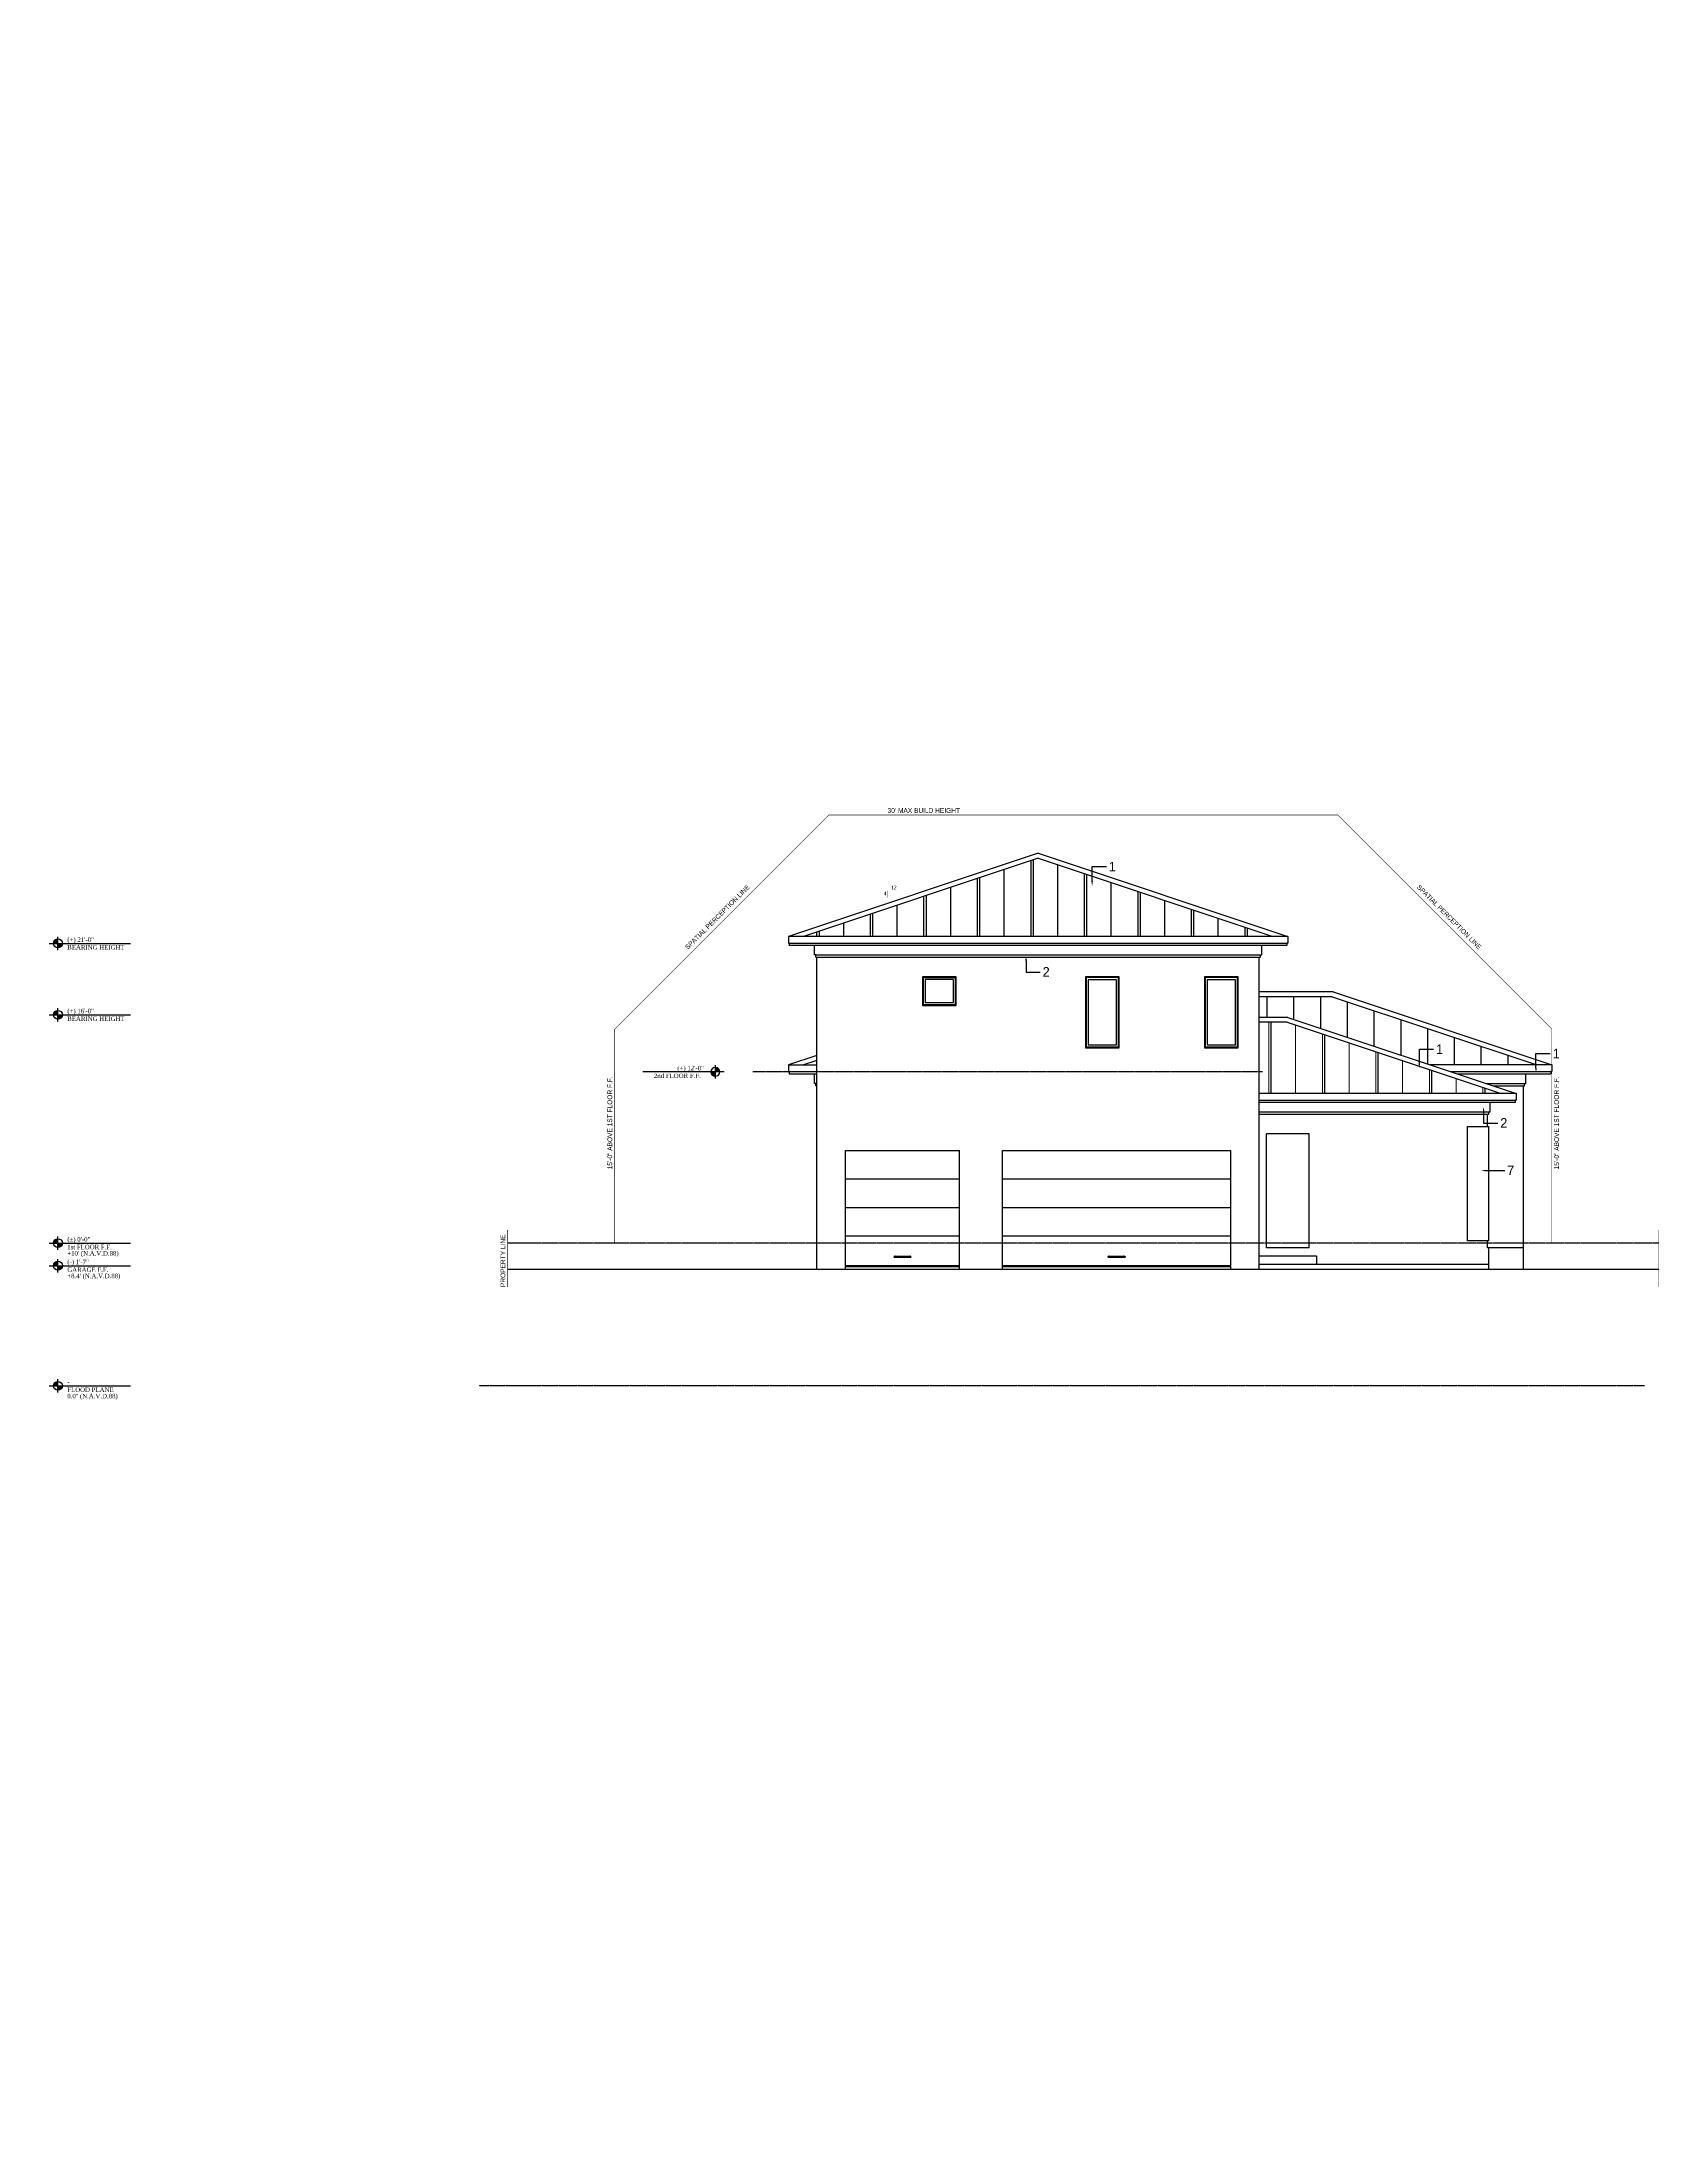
# Model space of a CAD drawing. Header units: inches. Extents: x 0 to 22102, y -19958 to 0.
# Drawn here: x 15668 to 17028, y -9132 to -7367 of the extents above; entities that cross this region are included whole.
import ezdxf
from ezdxf import colors
from ezdxf.entities.mleader import LeaderData, LeaderLine
from ezdxf.enums import TextEntityAlignment as Align
from ezdxf.math import Vec2, Vec3

# ---------------------------------------------------------------- set-up
doc = ezdxf.new("R2010")
doc.units = ezdxf.units.IN
doc.header["$MEASUREMENT"] = 0
doc.linetypes.add('CENTER', pattern=[2, 1.25, -0.25, 0.25, -0.25])
doc.linetypes.add('PHANTOM2', pattern=[1.25, 0.625, -0.125, 0.125, -0.125, 0.125, -0.125])
doc.layers.add('1', color=1, linetype='Continuous', lineweight=0)
for name, color, linetype in [('2', 2, 'Continuous'), ('3', 3, 'Continuous'), ('4', 4, 'Continuous'), ('5', 5, 'Continuous'), ('6', 6, 'Continuous'), ('8', 8, 'Continuous'), ('9', 9, 'Continuous'), ('ELEVATION NOTES', 1, 'Continuous'), ('FINISHED FLOOR', 5, 'CENTER'), ('KEY', 3, 'Continuous'), ('NOTES', 1, 'Continuous'), ('SPATIAL PERCEPTION LINE', 8, 'PHANTOM2')]:
    doc.layers.add(name, color=color, linetype=linetype)
doc.styles.add('ARCHITXT', font='BOOKOS.TTF', dxfattribs={"height": 0.078125})

# ---------------------------------------------------------------- blocks, each defined once
blk = doc.blocks.new('ELEVATION NOTE')
for p, q in [((0, 0), (13, 0)), ((4.7, 0), (4.7, 2.7)), ((5.1, 0), (5.1, 3)), ((5.5, 0), (5.5, 3.2)), ((5.9, 0), (5.9, 3.4)), ((6.2, 0), (6.2, 3.6)), ((6.6, 0), (6.6, 3.7)), ((7, 0), (7, 3.7)), ((7.4, -5.6), (7.4, 5.6)), ((7.7, 0), (68.5, 0)), ((7.7, 0), (7.7, -3.7)), ((8.1, 0), (8.1, -3.7)), ((8.5, 0), (8.5, -3.6)), ((8.9, 0), (8.9, -3.4)), ((9.2, 0), (9.2, -3.2)), ((9.6, 0), (9.6, -3)), ((10, 0), (10, -2.7)), ((10.4, 0), (10.4, -2.2)), ((10.7, 0), (10.7, -1.6)), ((11.1, 0), (11.1, 0))]:
    blk.add_line(p, q)
blk.add_circle((7.4, 0), 3.74)
at = {"style": 'ARCHITXT'}
for p in [(15.3, 10), (15.3, 5.1)]:
    blk.add_attdef('XX', text='', height=3.75, dxfattribs=at).set_placement(p, align=Align.TOP_LEFT)
for p in [(15.3, -6.3), (15.3, -11.6)]:
    blk.add_attdef('XX', text='', height=3.75, dxfattribs=at).set_placement(p, align=Align.BOTTOM_LEFT)
blk = doc.blocks.new('CW12')
for p, q in [((28.4, 24.1), (0, 24.1)), ((0, 24.1), (0, 0)), ((28.4, 0), (28.4, 24.1)), ((0, 0), (28.4, 0))]:
    blk.add_line(p, q)
at = {"color": 5}
for p, q in [((27.8, 23.3), (0.6, 23.3)), ((0.6, 23.3), (0.6, 0.8)), ((26.1, 21.7), (2.3, 21.7)), ((2.3, 21.7), (2.3, 2.5)), ((26.1, 2.5), (26.1, 21.7)), ((27.8, 0.8), (27.8, 23.3)), ((0.6, 0.8), (27.8, 0.8)), ((2.3, 2.5), (26.1, 2.5))]:
    blk.add_line(p, q, dxfattribs=at)
blk = doc.blocks.new('CW15')
for p, q in [((28.4, 59.9), (0, 59.9)), ((0, 59.9), (0, 0)), ((28.4, 0), (28.4, 59.9)), ((0, 0), (28.4, 0))]:
    blk.add_line(p, q)
at = {"color": 5}
for p, q in [((27.8, 59.1), (0.6, 59.1)), ((0.6, 59.1), (0.6, 0.8)), ((26.1, 57.4), (2.3, 57.4)), ((2.3, 57.4), (2.3, 2.5)), ((26.1, 2.5), (26.1, 57.4)), ((27.8, 0.8), (27.8, 59.1)), ((0.6, 0.8), (27.8, 0.8)), ((2.3, 2.5), (26.1, 2.5))]:
    blk.add_line(p, q, dxfattribs=at)

msp = doc.modelspace()

# ---------------------------------------------------------------- hatches: boundary and pattern name
at = {"layer": '1'}
h = msp.add_hatch(dxfattribs=at)
h.set_pattern_fill('ANSI31', color=256, scale=180, angle=45)
h.set_pattern_definition([(90, (16789.295, -8213.75), (-22.5, 0), [])])
h.paths.add_polyline_path([(16714.64633, -8190.86785), (16691.29544, -8190.86785), (16691.29544, -8250.86785), (16894.64633, -8250.86785)])
at = {"layer": '2'}
h = msp.add_hatch(dxfattribs=at)
h.set_pattern_fill('ANSI31', color=256, scale=180, angle=45)
h.set_pattern_definition([(90, (16409.295, -8081.084), (-22.5, 0), [])])
h.paths.add_polyline_path([(16505.29544, -8053.08422), (16307.94455, -8118.86785), (16702.64633, -8118.86785)])
h = msp.add_hatch(dxfattribs=at)
h.set_pattern_fill('ANSI31', color=256, scale=360, angle=45)
h.set_pattern_definition([(90, (16791.295, -8213.75), (-45, 0), [])])
h.paths.add_polyline_path([(16714.64633, -8190.86785), (16691.29544, -8190.86785), (16691.29544, -8250.86785), (16894.64633, -8250.86785)])
at = {"layer": '3'}
h = msp.add_hatch(dxfattribs=at)
h.set_pattern_fill('ANSI31', color=256, scale=360, angle=45)
h.set_pattern_definition([(90, (16411.295, -8081.084), (-45, 0), [])])
h.paths.add_polyline_path([(16505.29544, -8053.08422), (16307.94455, -8118.86785), (16702.64633, -8118.86785)])
at = {"layer": '9'}
h = msp.add_hatch(dxfattribs=at)
h.set_pattern_fill('ANSI31', color=256, scale=180, angle=45)
h.set_pattern_definition([(90, (16877.945, -8210.868), (-22.5, 0), [])])
h.paths.add_polyline_path([(16752.64633, -8169.53452), (16691.29544, -8169.53452), (16691.29544, -8167.53452), (16685.29544, -8167.53452), (16691.29544, -8186.86785), (16715.29544, -8186.86785), (16835.29544, -8226.86785), (16924.64633, -8226.86785)])

# ---------------------------------------------------------------- linework, layer by layer
msp.add_line((16059.29544, -8398.69703), (17027.29544, -8398.69703))
at = {"layer": '2'}
for q in [(16691.29544, -8190.86785), (16894.64633, -8250.86785)]:
    msp.add_line((16714.64633, -8190.86785), q, dxfattribs=at)
at = {"layer": '3'}
for q in [(16307.94455, -8118.86785), (16702.64633, -8118.86785)]:
    msp.add_line((16505.29544, -8053.08422), q, dxfattribs=at)
at = {"layer": '4'}
for p, q in [((16715.29544, -8186.86785), (16691.29544, -8186.86785)), ((16715.29544, -8186.86785), (16907.29544, -8250.86785)), ((16907.29544, -8250.86785), (16691.29544, -8250.86785)), ((16906.54544, -8258.36785), (16691.29544, -8258.36785)), ((16885.29544, -8266.36785), (16885.29544, -8258.36785)), ((16907.29544, -8256.36785), (16906.54544, -8256.36785)), ((16906.54544, -8256.36785), (16906.54544, -8258.36785)), ((16907.29544, -8250.86785), (16907.29544, -8256.36785)), ((16691.29544, -8268.36785), (16884.29544, -8268.36785)), ((16866.29544, -8278.69703), (16884.29544, -8278.69703)), ((16866.29544, -8374.69703), (16866.29544, -8278.69703)), ((16883.29544, -8278.69703), (16883.29544, -8268.36785)), ((16884.29544, -8266.36785), (16885.29544, -8266.36785)), ((16884.29544, -8268.36785), (16884.29544, -8266.36785)), ((16884.29544, -8374.69703), (16884.29544, -8278.69703)), ((16733.29544, -8284.69703), (16697.29544, -8284.69703)), ((16697.29544, -8380.69703), (16697.29544, -8284.69703)), ((16733.29544, -8380.69703), (16733.29544, -8284.69703)), ((16733.29544, -8380.69703), (16697.29544, -8380.69703)), ((16884.29544, -8374.69703), (16866.29544, -8374.69703)), ((16883.29544, -8380.69703), (16883.29544, -8374.69703)), ((16884.29544, -8380.69703), (16883.29544, -8380.69703)), ((16884.29544, -8398.69703), (16884.29544, -8380.69703)), ((16739.29544, -8387.69703), (16691.29544, -8387.69703)), ((16884.29544, -8394.69703), (16691.29544, -8394.69703)), ((16739.29544, -8387.69703), (16739.29544, -8394.69703))]:
    msp.add_line(p, q, dxfattribs=at)
at = {"layer": '5'}
for p, q in [((16296.04544, -8124.36785), (16714.54544, -8124.36785)), ((16318.29544, -8134.36785), (16692.29544, -8134.36785)), ((16691.29544, -8256.36785), (16906.54544, -8256.36785)), ((16691.29544, -8266.36785), (16884.29544, -8266.36785))]:
    msp.add_line(p, q, dxfattribs=at)
at = {"layer": '6'}
for p, q in [((16505.29544, -8048.86785), (16295.29544, -8118.86785)), ((16505.29544, -8048.86785), (16715.29544, -8118.86785)), ((16295.29544, -8118.86785), (16295.29544, -8124.36785)), ((16715.29544, -8118.86785), (16295.29544, -8118.86785)), ((16715.29544, -8118.86785), (16715.29544, -8124.36785)), ((16295.29544, -8124.36785), (16296.04544, -8124.36785)), ((16296.04544, -8124.36785), (16296.04544, -8126.36785)), ((16714.54544, -8126.36785), (16296.04544, -8126.36785)), ((16317.29544, -8134.36785), (16317.29544, -8126.36785)), ((16318.29544, -8134.36785), (16317.29544, -8134.36785)), ((16318.29544, -8136.36785), (16318.29544, -8134.36785)), ((16318.29544, -8136.36785), (16692.29544, -8136.36785)), ((16319.29544, -8398.69703), (16319.29544, -8136.36785)), ((16691.29544, -8398.69703), (16691.29544, -8136.36785)), ((16692.29544, -8134.36785), (16693.29544, -8134.36785)), ((16692.29544, -8136.36785), (16692.29544, -8134.36785)), ((16693.29544, -8134.36785), (16693.29544, -8126.36785)), ((16715.29544, -8124.36785), (16714.54544, -8124.36785)), ((16714.54544, -8124.36785), (16714.54544, -8126.36785)), ((16343.29544, -8398.69703), (16343.29544, -8298.69703)), ((16343.29544, -8298.69703), (16439.29544, -8298.69703)), ((16439.29544, -8398.69703), (16439.29544, -8298.69703)), ((16475.29544, -8398.69703), (16475.29544, -8298.69703)), ((16475.29544, -8298.69703), (16667.29544, -8298.69703)), ((16667.29544, -8398.69703), (16667.29544, -8298.69703)), ((16439.29544, -8395.69703), (16343.29544, -8395.69703)), ((16439.29544, -8396.69703), (16343.29544, -8396.69703)), ((16667.29544, -8395.69703), (16475.29544, -8395.69703)), ((16667.29544, -8396.69703), (16475.29544, -8396.69703))]:
    msp.add_line(p, q, dxfattribs=at)
at = {"layer": '8'}
for p, q in [((16753.29544, -8165.53452), (16691.29544, -8165.53452)), ((16752.64633, -8169.53452), (16691.29544, -8169.53452)), ((16752.64633, -8169.53452), (16924.64633, -8226.86785)), ((16753.29544, -8165.53452), (16937.29544, -8226.86785)), ((16319.29544, -8218.86785), (16295.29544, -8226.86785)), ((16295.29544, -8226.86785), (16295.29544, -8232.36785)), ((16295.29544, -8226.86785), (16319.29544, -8226.86785)), ((16319.29544, -8223.08422), (16307.94455, -8226.86785)), ((16937.29544, -8226.86785), (16835.29544, -8226.86785)), ((16937.29544, -8226.86785), (16937.29544, -8232.36785)), ((16295.29544, -8232.36785), (16296.04544, -8232.36785)), ((16295.29544, -8232.36785), (16319.29544, -8232.36785)), ((16296.04544, -8232.36785), (16296.04544, -8234.36785)), ((16296.04544, -8234.36785), (16319.29544, -8234.36785)), ((16317.29544, -8242.36785), (16317.29544, -8234.36785)), ((16318.29544, -8242.36785), (16317.29544, -8242.36785)), ((16319.29544, -8242.36785), (16318.29544, -8242.36785)), ((16318.29544, -8244.36785), (16318.29544, -8242.36785)), ((16319.29544, -8244.36785), (16318.29544, -8244.36785)), ((16857.79544, -8234.36785), (16936.54544, -8234.36785)), ((16887.79544, -8244.36785), (16914.29544, -8244.36785)), ((16913.29544, -8244.36785), (16913.29544, -8398.69703)), ((16914.29544, -8242.36785), (16915.29544, -8242.36785)), ((16914.29544, -8244.36785), (16914.29544, -8242.36785)), ((16915.29544, -8242.36785), (16915.29544, -8234.36785)), ((16937.29544, -8232.36785), (16936.54544, -8232.36785)), ((16936.54544, -8232.36785), (16936.54544, -8234.36785)), ((16343.29544, -8322.69703), (16439.29544, -8322.69703)), ((16475.29544, -8322.69703), (16667.29544, -8322.69703)), ((16343.29544, -8346.69703), (16439.29544, -8346.69703)), ((16475.29544, -8346.69703), (16667.29544, -8346.69703)), ((16343.29544, -8370.69703), (16439.29544, -8370.69703)), ((16475.29544, -8370.69703), (16667.29544, -8370.69703)), ((16913.29544, -8380.69703), (16884.29544, -8380.69703))]:
    msp.add_line(p, q, dxfattribs=at)
for points in [[(16385.29544, -8387.69703), (16397.29544, -8387.69703, -2.4142135624), (16397.29544, -8388.69703), (16385.29544, -8388.69703, -2.4142135624)], [(16565.29544, -8387.69703), (16577.29544, -8387.69703, -2.4142135624), (16577.29544, -8388.69703), (16565.29544, -8388.69703, -2.4142135624)]]:
    msp.add_lwpolyline(points, format="xyb", close=True, dxfattribs=at)
at = {"layer": '9'}
for p, q in [((16851.79544, -8232.36785), (16936.54544, -8232.36785)), ((16881.79544, -8242.36785), (16914.29544, -8242.36785))]:
    msp.add_line(p, q, dxfattribs=at)
at = {"layer": 'FINISHED FLOOR'}
for p, q in [((16693.95141, -8232.69703), (16265.29544, -8232.69703)), ((17027.29544, -8376.69703), (16059.29544, -8376.69703)), ((17015.29544, -8496.69703), (16035.29544, -8496.69703))]:
    msp.add_line(p, q, dxfattribs=at)
at = {"layer": 'NOTES', "color": 5, "const_width": 0.125}
msp.add_lwpolyline([(16378.66911, -8086.32051), (16378.66911, -8080.32051), (16390.66911, -8080.32051)], dxfattribs=at)
at = {"layer": 'SPATIAL PERCEPTION LINE', "const_width": 0.5}
for points in [[(16937.29544, -8376.69703), (16937.29544, -8196.69703), (16757.29544, -8016.69703), (16329.29544, -8016.69703), (16149.29544, -8196.69703), (16149.29544, -8376.69703)], [(16059.29544, -8413.69703), (16059.29544, -8365.69703)], [(17027.29544, -8413.69703), (17027.29544, -8365.69703)]]:
    msp.add_lwpolyline(points, dxfattribs=at)

# ---------------------------------------------------------------- block references
at = {"layer": '6'}
for name, p in [('CW12', (16408.10794, -8176.82203)), ('CW15', (16545.10794, -8212.57203)), ('CW15', (16645.10794, -8212.57203))]:
    msp.add_blockref(name, p, dxfattribs=at)
at = {"layer": 'ELEVATION NOTES'}
ref = msp.add_blockref('ELEVATION NOTE', (15673.61517, -8124.69703), dxfattribs=at)
ref.add_attrib('XX', '(+) 21\'-0"', dxfattribs={"layer": '0', "height": 3.75, "style": 'ARCHITXT'}).set_placement((15688.87661, -8119.64501), align=Align.TOP_LEFT)
ref.add_attrib('XX', 'BEARING HEIGHT', dxfattribs={"layer": '0', "height": 3.75, "style": 'ARCHITXT'}).set_placement((15688.87661, -8130.95151), align=Align.BOTTOM_LEFT)
ref = msp.add_blockref('ELEVATION NOTE', (15673.61517, -8184.69703), dxfattribs=at)
ref.add_attrib('XX', '(+) 16\'-0"', dxfattribs={"layer": '0', "height": 3.75, "style": 'ARCHITXT'}).set_placement((15688.87661, -8179.64501), align=Align.TOP_LEFT)
ref.add_attrib('XX', 'BEARING HEIGHT', dxfattribs={"layer": '0', "height": 3.75, "style": 'ARCHITXT'}).set_placement((15688.87661, -8190.95151), align=Align.BOTTOM_LEFT)
ref = msp.add_blockref('ELEVATION NOTE', (16241.29544, -8232.69703), dxfattribs=dict(at, xscale=-1))
ref.add_attrib('XX', '(+) 12\'-0"', dxfattribs={"layer": '0', "height": 3.75, "style": 'ARCHITXT'}).set_placement((16201.84045, -8227.64501), align=Align.TOP_LEFT)
ref.add_attrib('XX', '2nd FLOOR F.F.', dxfattribs={"layer": '0', "height": 3.75, "style": 'ARCHITXT'}).set_placement((16182.14959, -8238.95151), align=Align.BOTTOM_LEFT)
ref = msp.add_blockref('ELEVATION NOTE', (15673.61517, -8376.69703), dxfattribs=at)
ref.add_attrib('XX', '(%%p) 0\'-0"', dxfattribs={"layer": '0', "height": 3.75, "style": 'ARCHITXT'}).set_placement((15688.87661, -8371.64501), align=Align.TOP_LEFT)
ref.add_attrib('XX', '1st FLOOR F.F.', dxfattribs={"layer": '0', "height": 3.75, "style": 'ARCHITXT'}).set_placement((15688.87661, -8382.95151), align=Align.BOTTOM_LEFT)
ref.add_attrib('XX', "+10' (N.A.V.D.88)", dxfattribs={"layer": '0', "height": 3.75, "style": 'ARCHITXT'}).set_placement((15688.87661, -8388.30532), align=Align.BOTTOM_LEFT)
ref = msp.add_blockref('ELEVATION NOTE', (15673.61517, -8395.69703), dxfattribs=at)
ref.add_attrib('XX', '(-) 1\'-7"', dxfattribs={"layer": '0', "height": 3.75, "style": 'ARCHITXT'}).set_placement((15688.87661, -8390.64501), align=Align.TOP_LEFT)
ref.add_attrib('XX', 'GARAGE F.F.', dxfattribs={"layer": '0', "height": 3.75, "style": 'ARCHITXT'}).set_placement((15688.87661, -8401.95151), align=Align.BOTTOM_LEFT)
ref.add_attrib('XX', "+8.4' (N.A.V.D.88)", dxfattribs={"layer": '0', "height": 3.75, "style": 'ARCHITXT'}).set_placement((15688.87661, -8407.30532), align=Align.BOTTOM_LEFT)
ref = msp.add_blockref('ELEVATION NOTE', (15673.61517, -8496.69703), dxfattribs=at)
ref.add_attrib('XX', '-', dxfattribs={"layer": '0', "height": 3.75, "style": 'ARCHITXT'}).set_placement((15688.87661, -8491.64501), align=Align.TOP_LEFT)
ref.add_attrib('XX', 'FLOOD PLANE', dxfattribs={"layer": '0', "height": 3.75, "style": 'ARCHITXT'}).set_placement((15688.87661, -8502.95151), align=Align.BOTTOM_LEFT)
ref.add_attrib('XX', "0.0'' (N.A.V.D.88)", dxfattribs={"layer": '0', "height": 3.75, "style": 'ARCHITXT'}).set_placement((15688.87661, -8508.30532), align=Align.BOTTOM_LEFT)

# ---------------------------------------------------------------- texts
at = {"layer": 'NOTES', "insert": (16375.44943, -8076.13523), "char_height": 3, "attachment_point": 1}
msp.add_mtext_dynamic_manual_height_columns('\\pxsm1,qr;12\\P\\pq*;4', width=10.8630921, gutter_width=1, heights=[0], dxfattribs=at)
at = {"layer": 'SPATIAL PERCEPTION LINE', "char_height": 4}
for s, width, insert, attachment_point, rotation in [("30' MAX BUILD HEIGHT", 83.0984832, (16439.60348, -8010.92879), 3, 359.99417832), ('SPATIAL PERCEPTION LINE', 83.0984832, (16260.28259, -8074.97948), 3, 45), ('SPATIAL PERCEPTION LINE', 83.0984832, (16826.30828, -8074.97948), 1, 315), ('15\'-0" ABOVE 1ST FLOOR F.F.', 98.3294305, (16147.21229, -8314.67289), 7, 90), ('15\'-0" ABOVE 1ST FLOOR F.F.', 98.3294305, (16943.30835, -8314.67289), 7, 90), ('PROPERTY LINE', 98.3294305, (16053.23755, -8413.62807), 1, 90)]:
    msp.add_mtext_dynamic_manual_height_columns(s, width=width, gutter_width=0.3125, heights=[0], dxfattribs=dict(at, insert=insert, attachment_point=attachment_point, rotation=rotation))

# ---------------------------------------------------------------- leaders
at = {"layer": 'KEY'}
ml = msp.add_multileader_mtext('Standard', dxfattribs=at)
ml.set_content('1', color=256)
ml.set_leader_properties()
ml.build(insert=Vec2(0, 0))
ml.multileader.update_dxf_attribs({"has_text_frame": 1, "text_left_attachment_type": 2, "text_right_attachment_type": 2, "dogleg_length": 12})
ctx = ml.context
ctx.base_point, ctx.char_height, ctx.plane_origin = Vec3(17631.94318, -8909.9939), 8, Vec3(17619.94318, -8934.14664)
ctx.left_attachment, ctx.right_attachment, ctx.text_align_type = 2, 2, 1
notes = []
notes.append((ctx, [(0, (0, 0, 0), (0, 0), (1, 0), 1, [])]))
ctx.mtext.insert, ctx.mtext.alignment, ctx.mtext.flow_direction = Vec3(17635.83279, -8905.9939), 2, 5
ml = msp.add_multileader_mtext('Standard', dxfattribs=at)
ml.set_content('4', color=256)
ml.set_leader_properties()
ml.build(insert=Vec2(0, 0))
ml.multileader.update_dxf_attribs({"has_text_frame": 1, "text_left_attachment_type": 2, "text_right_attachment_type": 2, "dogleg_length": 12})
ctx = ml.context
ctx.base_point, ctx.char_height, ctx.plane_origin = Vec3(17630.8163, -8981.9939), 8, Vec3(17616.92669, -9006.14664)
ctx.left_attachment, ctx.right_attachment, ctx.text_align_type = 2, 2, 1
notes.append((ctx, [(0, (0, 0, 0), (0, 0), (1, 0), 1, [])]))
ctx.mtext.insert, ctx.mtext.alignment, ctx.mtext.flow_direction = Vec3(17635.93315, -8977.9939), 2, 5
ml = msp.add_multileader_mtext('Standard', dxfattribs=at)
ml.set_content('5', color=256)
ml.set_leader_properties()
ml.build(insert=Vec2(0, 0))
ml.multileader.update_dxf_attribs({"has_text_frame": 1, "text_left_attachment_type": 2, "text_right_attachment_type": 2, "dogleg_length": 12})
ctx = ml.context
ctx.base_point, ctx.char_height, ctx.plane_origin = Vec3(17630.8163, -9006.20322), 8, Vec3(17616.92669, -9030.14664)
ctx.left_attachment, ctx.right_attachment, ctx.text_align_type = 2, 2, 1
notes.append((ctx, [(0, (0, 0, 0), (0, 0), (1, 0), 1, [])]))
ctx.mtext.insert, ctx.mtext.alignment, ctx.mtext.flow_direction = Vec3(17635.69802, -9001.9939), 2, 5
ml = msp.add_multileader_mtext('Standard', dxfattribs=at)
ml.set_content('6', color=256)
ml.set_leader_properties()
ml.build(insert=Vec2(0, 0))
ml.multileader.update_dxf_attribs({"has_text_frame": 1, "text_left_attachment_type": 2, "text_right_attachment_type": 2, "dogleg_length": 12})
ctx = ml.context
ctx.base_point, ctx.char_height, ctx.plane_origin = Vec3(17630.8163, -9030.13727), 8, Vec3(17616.92669, -9054.14664)
ctx.left_attachment, ctx.right_attachment, ctx.text_align_type = 2, 2, 1
notes.append((ctx, [(0, (0, 0, 0), (0, 0), (1, 0), 1, [])]))
ctx.mtext.insert, ctx.mtext.alignment, ctx.mtext.flow_direction = Vec3(17635.83279, -9025.9939), 2, 5
ml = msp.add_multileader_mtext('Standard', dxfattribs=at)
ml.set_content('7', color=256)
ml.set_leader_properties()
ml.build(insert=Vec2(0, 0))
ml.multileader.update_dxf_attribs({"has_text_frame": 1, "text_left_attachment_type": 2, "text_right_attachment_type": 2, "dogleg_length": 12})
ctx = ml.context
ctx.base_point, ctx.char_height, ctx.plane_origin = Vec3(17630.8163, -9054.14014), 8, Vec3(17616.92669, -9078.14664)
ctx.left_attachment, ctx.right_attachment, ctx.text_align_type = 2, 2, 1
notes.append((ctx, [(0, (0, 0, 0), (0, 0), (1, 0), 1, [])]))
ctx.mtext.insert, ctx.mtext.alignment, ctx.mtext.flow_direction = Vec3(17635.86146, -9049.9939), 2, 5
ml = msp.add_multileader_mtext('Standard', dxfattribs=at)
ml.set_content('8', color=256)
ml.set_leader_properties()
ml.build(insert=Vec2(0, 0))
ml.multileader.update_dxf_attribs({"has_text_frame": 1, "text_left_attachment_type": 2, "text_right_attachment_type": 2, "dogleg_length": 12})
ctx = ml.context
ctx.base_point, ctx.char_height, ctx.plane_origin = Vec3(17630.8163, -9078.13154), 8, Vec3(17616.92669, -9102.14664)
ctx.left_attachment, ctx.right_attachment, ctx.text_align_type = 2, 2, 1
notes.append((ctx, [(0, (0, 0, 0), (0, 0), (1, 0), 1, [])]))
ctx.mtext.insert, ctx.mtext.alignment, ctx.mtext.flow_direction = Vec3(17635.79838, -9073.9939), 2, 5
ml = msp.add_multileader_mtext('Standard', dxfattribs=at)
ml.set_content('9', color=256)
ml.set_leader_properties()
ml.build(insert=Vec2(0, 0))
ml.multileader.update_dxf_attribs({"has_text_frame": 1, "text_left_attachment_type": 2, "text_right_attachment_type": 2, "dogleg_length": 12})
ctx = ml.context
ctx.base_point, ctx.char_height, ctx.plane_origin = Vec3(17630.8163, -9102.13154), 8, Vec3(17616.92669, -9126.14664)
ctx.left_attachment, ctx.right_attachment, ctx.text_align_type = 2, 2, 1
notes.append((ctx, [(0, (0, 0, 0), (0, 0), (1, 0), 1, [])]))
ctx.mtext.insert, ctx.mtext.alignment, ctx.mtext.flow_direction = Vec3(17635.83279, -9097.9939), 2, 5
ml = msp.add_multileader_mtext('Standard', dxfattribs=at)
ml.set_content('10', color=256)
ml.set_leader_properties()
ml.build(insert=Vec2(0, 0))
ml.multileader.update_dxf_attribs({"has_text_frame": 1, "text_left_attachment_type": 2, "text_right_attachment_type": 2, "dogleg_length": 12})
ctx = ml.context
ctx.base_point, ctx.char_height, ctx.plane_origin = Vec3(17627.82849, -9126.13154), 8, Vec3(17613.93888, -9150.14664)
ctx.left_attachment, ctx.right_attachment, ctx.text_align_type = 2, 2, 1
notes.append((ctx, [(0, (0, 0, 0), (0, 0), (1, 0), 1, [])]))
ctx.mtext.insert, ctx.mtext.alignment, ctx.mtext.flow_direction = Vec3(17635.83279, -9121.9939), 2, 5
ml = msp.add_multileader_mtext('Standard', dxfattribs=at)
ml.set_content('2', color=256)
ml.set_leader_properties()
ml.build(insert=Vec2(0, 0))
ml.multileader.update_dxf_attribs({"has_text_frame": 1, "text_left_attachment_type": 2, "text_right_attachment_type": 2, "dogleg_length": 12})
ctx = ml.context
ctx.base_point, ctx.char_height, ctx.plane_origin = Vec3(17630.8163, -8934.20322), 8, Vec3(17616.92669, -8958.14664)
ctx.left_attachment, ctx.right_attachment, ctx.text_align_type = 2, 2, 1
notes.append((ctx, [(0, (0, 0, 0), (0, 0), (1, 0), 1, [])]))
ctx.mtext.insert, ctx.mtext.alignment, ctx.mtext.flow_direction = Vec3(17635.73243, -8929.9939), 2, 5
ml = msp.add_multileader_mtext('Standard', dxfattribs=at)
ml.set_content('3', color=256)
ml.set_leader_properties()
ml.build(insert=Vec2(0, 0))
ml.multileader.update_dxf_attribs({"has_text_frame": 1, "text_left_attachment_type": 2, "text_right_attachment_type": 2, "dogleg_length": 12})
ctx = ml.context
ctx.base_point, ctx.char_height, ctx.plane_origin = Vec3(17630.8163, -8958.13154), 8, Vec3(17616.92669, -8982.14664)
ctx.left_attachment, ctx.right_attachment, ctx.text_align_type = 2, 2, 1
notes.append((ctx, [(0, (0, 0, 0), (0, 0), (1, 0), 1, [])]))
ctx.mtext.insert, ctx.mtext.alignment, ctx.mtext.flow_direction = Vec3(17635.77544, -8953.9939), 2, 5
ml = msp.add_multileader_mtext('Standard', dxfattribs=at)
ml.set_content('1', color=256)
ml.set_leader_properties()
ml.build(insert=Vec2(0, 0))
ml.multileader.update_dxf_attribs({"has_text_frame": 1, "text_left_attachment_type": 2, "text_right_attachment_type": 2, "dogleg_length": 12})
ctx = ml.context
ctx.base_point, ctx.char_height, ctx.plane_origin = Vec3(16562.69861, -8060.12164), 8, Vec3(16550.69861, -8072.34104)
ctx.left_attachment, ctx.right_attachment = 2, 2
notes.append((ctx, [(0, (1, 1, 0), (16550.69861, -8060.12164), (1, 0), 12, [(0, [(16550.69861, -8076.34104)], 0, [])])]))
ctx.mtext.insert, ctx.mtext.flow_direction = Vec3(16564.69861, -8056.12164), 5
ml = msp.add_multileader_mtext('Standard', dxfattribs=at)
ml.set_content('2', color=256)
ml.set_leader_properties()
ml.build(insert=Vec2(0, 0))
ml.multileader.update_dxf_attribs({"has_text_frame": 1, "text_left_attachment_type": 2, "text_right_attachment_type": 2, "dogleg_length": 12})
ctx = ml.context
ctx.base_point, ctx.char_height, ctx.plane_origin = Vec3(16507.11272, -8148.81176), 8, Vec3(16495.11272, -8161.03115)
ctx.left_attachment, ctx.right_attachment = 2, 2
notes.append((ctx, [(0, (1, 1, 0), (16495.11272, -8148.81176), (1, 0), 12, [(0, [(16495.11272, -8135.16351)], 0, [])])]))
ctx.mtext.insert, ctx.mtext.flow_direction = Vec3(16509.11272, -8144.60244), 5
ml = msp.add_multileader_mtext('Standard', dxfattribs=at)
ml.set_content('1', color=256)
ml.set_leader_properties()
ml.build(insert=Vec2(0, 0))
ml.multileader.update_dxf_attribs({"has_text_frame": 1, "text_left_attachment_type": 2, "text_right_attachment_type": 2, "dogleg_length": 12})
ctx = ml.context
ctx.base_point, ctx.char_height, ctx.plane_origin = Vec3(16837.86573, -8213.64619), 8, Vec3(16825.86573, -8237.86559)
ctx.left_attachment, ctx.right_attachment = 2, 2
notes.append((ctx, [(0, (1, 1, 0), (16825.86573, -8213.64619), (1, 0), 12, [(0, [(16825.86573, -8229.86559)], 0, [])])]))
ctx.mtext.insert, ctx.mtext.flow_direction = Vec3(16839.86573, -8209.64619), 5
ml = msp.add_multileader_mtext('Standard', dxfattribs=at)
ml.set_content('1', color=256)
ml.set_leader_properties()
ml.build(insert=Vec2(0, 0))
ml.multileader.update_dxf_attribs({"has_text_frame": 1, "text_left_attachment_type": 2, "text_right_attachment_type": 2, "dogleg_length": 12})
ctx = ml.context
ctx.base_point, ctx.char_height, ctx.plane_origin = Vec3(16935.96734, -8217.27049), 8, Vec3(16923.96734, -8233.48989)
ctx.left_attachment, ctx.right_attachment = 2, 2
notes.append((ctx, [(0, (1, 1, 0), (16923.96734, -8217.27049), (1, 0), 12, [(0, [(16923.96734, -8233.48989)], 0, [])])]))
ctx.mtext.insert, ctx.mtext.flow_direction = Vec3(16937.96734, -8213.27049), 5
ml = msp.add_multileader_mtext('Standard', dxfattribs=at)
ml.set_content('2', color=256)
ml.set_leader_properties()
ml.build(insert=Vec2(0, 0))
ml.multileader.update_dxf_attribs({"has_text_frame": 1, "text_left_attachment_type": 2, "text_right_attachment_type": 2, "dogleg_length": 12})
ctx = ml.context
ctx.base_point, ctx.char_height, ctx.plane_origin = Vec3(16891.89572, -8275.82216), 8, Vec3(16879.89572, -8300.04155)
ctx.left_attachment, ctx.right_attachment = 2, 2
notes.append((ctx, [(0, (1, 1, 0), (16879.89572, -8275.82216), (1, 0), 12, [(0, [(16879.89572, -8262.17391)], 0, [])])]))
ctx.mtext.insert, ctx.mtext.flow_direction = Vec3(16893.89572, -8271.61284), 5
ml = msp.add_multileader_mtext('Standard', dxfattribs=at)
ml.set_content('7', color=256)
ml.set_leader_properties()
ml.build(insert=Vec2(0, 0))
ml.multileader.update_dxf_attribs({"has_text_frame": 1, "text_left_attachment_type": 2, "text_right_attachment_type": 2, "dogleg_length": 12})
ctx = ml.context
ctx.base_point, ctx.char_height, ctx.plane_origin = Vec3(16897.67312, -8315.67536), 8, Vec3(16884.20667, -8331.89476)
ctx.left_attachment, ctx.right_attachment = 2, 2
notes.append((ctx, [(0, (1, 1, 0), (16896.20667, -8315.67536), (1, 0), 1.46646, [(0, [(16877.73605, -8315.67536)], 0, [])])]))
ctx.mtext.insert, ctx.mtext.flow_direction = Vec3(16899.67312, -8311.52913), 5
for ctx, leaders in notes:
    for number, flags, end, landing, length, lines in leaders:
        leader = LeaderData()
        leader.index, (leader.has_last_leader_line, leader.has_dogleg_vector, leader.attachment_direction) = number, flags
        leader.last_leader_point, leader.dogleg_vector, leader.dogleg_length = Vec3(end), Vec3(landing), length
        for number, points, colour, breaks in lines:
            line = LeaderLine()
            line.index, line.vertices, line.color, line.breaks = number, Vec3.list(points), colors.encode_raw_color(colour), breaks
            leader.lines.append(line)
        ctx.leaders.append(leader)

doc.saveas('drawing.dxf')
